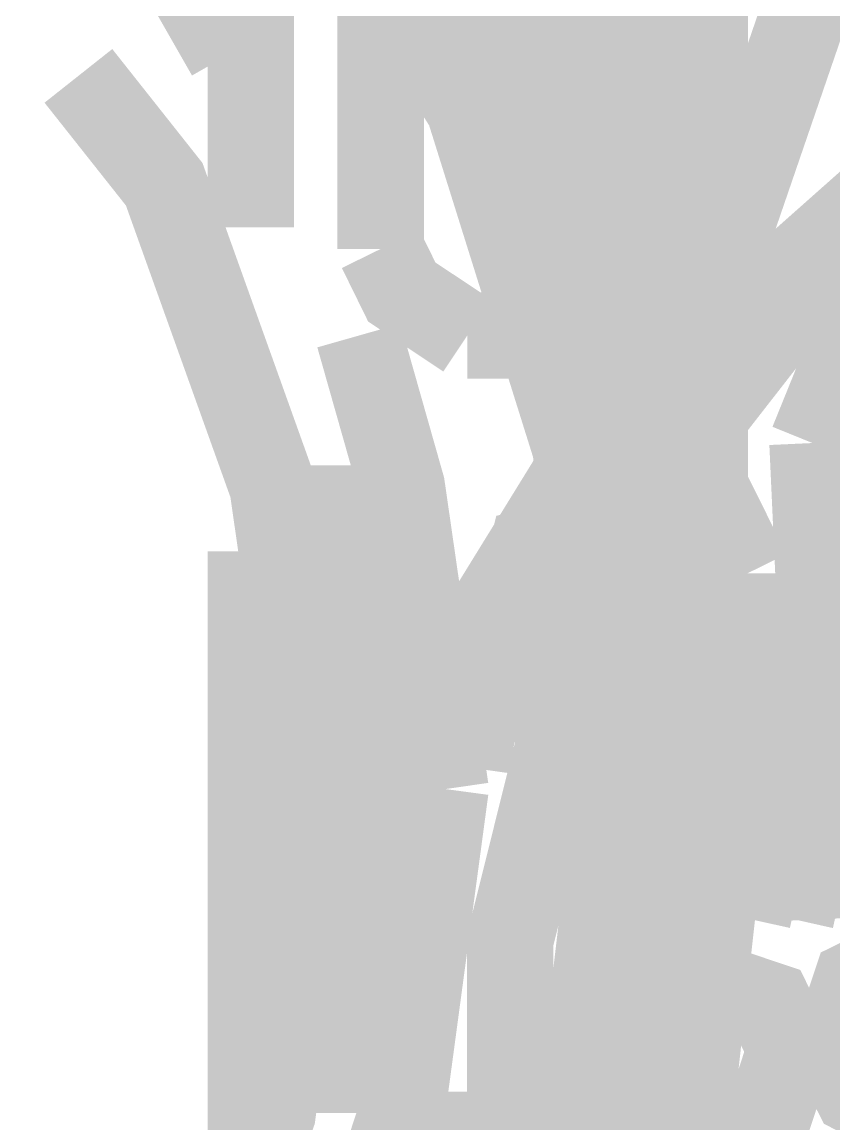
# Model space of a CAD drawing. Extents: x 0.1 to 11.6, y 0.3 to 16.2.
# Drawn here: x 8.2123 to 8.275, y 7.7058 to 7.7908 of the extents above; entities that cross this region are included whole.
import ezdxf

# ---------------------------------------------------------------- set-up
doc = ezdxf.new("R2010")
doc.units = 0
doc.header["$MEASUREMENT"] = 0

msp = doc.modelspace()

# ---------------------------------------------------------------- linework, layer by layer
at = {"color": 0}
for points, const_width in [([(8.25836, 7.77333), (8.25836, 7.93001)], 0.01), ([(8.26335, 7.75331), (8.26335, 7.93001)], 0.01), ([(8.13499, 7.60167), (8.16499, 7.60499), (8.19168, 7.61501), (8.21669, 7.62999), (8.23665, 7.65001), (8.25331, 7.67503), (8.26167, 7.70167), (8.26497, 7.73167), (8.26167, 7.75999), (8.25331, 7.78836), (8.23665, 7.81168), (8.21669, 7.83333), (8.19168, 7.84831), (8.16499, 7.85835), (8.13499, 7.86165)], 0.01), ([(8.13499, 7.60667), (8.16336, 7.61003), (8.19, 7.61833), (8.21332, 7.63336), (8.23335, 7.65332), (8.24832, 7.67665), (8.25667, 7.70335), (8.25999, 7.73167), (8.25667, 7.75836), (8.24832, 7.785), (8.23335, 7.80832), (8.21332, 7.82835), (8.19, 7.84332), (8.16336, 7.85335), (8.13499, 7.85667)], 0.01), ([(8.22835, 7.78836), (8.22168, 7.80003), (8.20335, 7.81668), (8.19336, 7.82335)], 0.006667), ([(8.22999, 7.77501), (8.22999, 7.81836)], 0.006667), ([(8.22999, 7.78999), (8.22999, 7.80333)], 0.006667), ([(8.25499, 7.74001), (8.27501, 7.79833)], 0.006667), ([(8.24001, 7.79665), (8.24001, 7.77333)], 0.006667), ([(8.22999, 7.78999), (8.23167, 7.78999)], 0.006667), ([(8.23503, 7.73167), (8.23167, 7.75499), (8.22331, 7.77832), (8.21669, 7.78668)], 0.006667), ([(8.28999, 7.785), (8.27501, 7.77333), (8.26335, 7.75836)], 0.006667), ([(8.27001, 7.77001), (8.285, 7.78331)], 0.006667), ([(8.24001, 7.77333), (8.24164, 7.77001), (8.24669, 7.76665)], 0.006667), ([(8.25836, 7.74333), (8.25836, 7.77333)], 0.006667), ([(8.285, 7.77165), (8.27669, 7.76665), (8.27333, 7.75836)], 0.006667), ([(8.26497, 7.76665), (8.27001, 7.77001)], 0.006667), ([(8.24501, 7.73167), (8.24164, 7.75499), (8.23833, 7.76665)], 0.006667), ([(8.26167, 7.76665), (8.24832, 7.74501), (8.24669, 7.73335)], 0.006667), ([(8.24669, 7.76665), (8.26167, 7.76665)], 0.006667), ([(8.26167, 7.76665), (8.26497, 7.76665)], 0.006667), ([(8.26833, 7.74832), (8.26335, 7.75836)], 0.006667), ([(8.27501, 7.72168), (8.27333, 7.75836)], 0.006667), ([(8.27333, 7.75836), (8.27501, 7.75331), (8.27832, 7.74832)], 0.006667), ([(8.23503, 7.75168), (8.23503, 7.75331), (8.23665, 7.75331)], 0.006667), ([(8.23503, 7.75168), (8.23503, 7.75331), (8.23665, 7.75331)], 0.006667), ([(8.23833, 7.75168), (8.23665, 7.75168), (8.23665, 7.75331)], 0.006667), ([(8.23665, 7.75331), (8.23833, 7.75331)], 0.006667), ([(8.23665, 7.75331), (8.23665, 7.75168)], 0.006667), ([(8.23665, 7.75331), (8.23665, 7.75168)], 0.006667), ([(8.23833, 7.75331), (8.24001, 7.75331)], 0.006667), ([(8.23833, 7.75331), (8.24001, 7.75)], 0.006667), ([(8.26335, 7.71001), (8.26335, 7.75331)], 0.006667), ([(8.28168, 7.75331), (8.27165, 7.73665), (8.26833, 7.72168)], 0.006667), ([(8.23503, 7.75168), (8.23665, 7.75168)], 0.006667), ([(8.23503, 7.75168), (8.23503, 7.75)], 0.006667), ([(8.23503, 7.75168), (8.23503, 7.75)], 0.006667), ([(8.23503, 7.75), (8.23503, 7.75168)], 0.006667), ([(8.23503, 7.75168), (8.23665, 7.75168)], 0.006667), ([(8.23503, 7.75168), (8.23665, 7.75168)], 0.006667), ([(8.23503, 7.75168), (8.23665, 7.75168)], 0.006667), ([(8.23503, 7.75168), (8.23665, 7.75168)], 0.006667), ([(8.23503, 7.75168), (8.23665, 7.75168)], 0.006667), ([(8.23833, 7.75168), (8.23503, 7.75168)], 0.006667), ([(8.23503, 7.75168), (8.23665, 7.75168)], 0.006667), ([(8.23665, 7.75168), (8.23503, 7.75168)], 0.006667), ([(8.23665, 7.75168), (8.23503, 7.75168)], 0.006667), ([(8.23665, 7.75168), (8.23833, 7.75168)], 0.006667), ([(8.23665, 7.75), (8.23665, 7.75168)], 0.006667), ([(8.23665, 7.75168), (8.23833, 7.75168)], 0.006667), ([(8.23665, 7.75168), (8.23833, 7.75168)], 0.006667), ([(8.23665, 7.75168), (8.23833, 7.75168)], 0.006667), ([(8.23665, 7.75), (8.23665, 7.75168), (8.23833, 7.75168)], 0.006667), ([(8.23665, 7.75168), (8.23833, 7.75168)], 0.006667), ([(8.23665, 7.75), (8.23665, 7.75168), (8.23833, 7.75168)], 0.006667), ([(8.23665, 7.75168), (8.23833, 7.75168)], 0.006667), ([(8.23833, 7.75168), (8.24001, 7.75168)], 0.006667), ([(8.26665, 7.74333), (8.26335, 7.75), (8.25836, 7.75168), (8.25168, 7.75), (8.25, 7.74333)], 0.006667), ([(8.28331, 7.75168), (8.27501, 7.73665), (8.27165, 7.72168)], 0.006667), ([(8.25999, 7.74832), (8.25836, 7.75), (8.25499, 7.74832)], 0.006667), ([(8.22999, 7.69997), (8.22999, 7.75)], 0.006667), ([(8.23833, 7.75), (8.23503, 7.74832)], 0.006667), ([(8.23503, 7.75), (8.23665, 7.75)], 0.006667), ([(8.23503, 7.75), (8.23665, 7.75)], 0.006667), ([(8.23503, 7.74832), (8.23503, 7.75)], 0.006667), ([(8.23503, 7.75), (8.23665, 7.75)], 0.006667), ([(8.23833, 7.75), (8.23665, 7.75)], 0.006667), ([(8.23665, 7.75), (8.23833, 7.75)], 0.006667), ([(8.23665, 7.75), (8.23833, 7.75)], 0.006667), ([(8.23665, 7.75), (8.23833, 7.75)], 0.006667), ([(8.24001, 7.75), (8.23665, 7.74832)], 0.006667), ([(8.23833, 7.74832), (8.23833, 7.75)], 0.006667), ([(8.23833, 7.75), (8.24001, 7.75)], 0.006667), ([(8.23833, 7.75), (8.24001, 7.75)], 0.006667), ([(8.24001, 7.75), (8.24164, 7.75)], 0.006667), ([(8.25499, 7.74832), (8.25836, 7.75)], 0.006667), ([(8.25836, 7.75), (8.25999, 7.74832)], 0.006667), ([(8.23503, 7.74832), (8.23665, 7.74832)], 0.006667), ([(8.23665, 7.74832), (8.23503, 7.74832)], 0.006667), ([(8.23833, 7.74832), (8.23665, 7.74669)], 0.006667), ([(8.23665, 7.74832), (8.23833, 7.74832)], 0.006667), ([(8.23665, 7.74501), (8.23665, 7.74832)], 0.006667), ([(8.23665, 7.74832), (8.24001, 7.74832)], 0.006667), ([(8.23833, 7.74832), (8.24001, 7.74832)], 0.006667), ([(8.23833, 7.74832), (8.24001, 7.74832)], 0.006667), ([(8.23833, 7.74832), (8.24001, 7.74832)], 0.006667), ([(8.23833, 7.74669), (8.23833, 7.74832)], 0.006667), ([(8.23833, 7.74832), (8.24001, 7.74832)], 0.006667), ([(8.23833, 7.74832), (8.24001, 7.74832)], 0.006667), ([(8.23833, 7.74832), (8.24001, 7.74832)], 0.006667), ([(8.24001, 7.74832), (8.24001, 7.74669)], 0.006667), ([(8.25499, 7.74832), (8.25331, 7.74669), (8.25168, 7.74333)], 0.006667), ([(8.25168, 7.74669), (8.25499, 7.74832)], 0.006667), ([(8.26335, 7.74333), (8.26167, 7.74669), (8.25999, 7.74832), (8.25667, 7.74832), (8.25331, 7.74669), (8.25331, 7.74333)], 0.006667), ([(8.26335, 7.74333), (8.26335, 7.74669), (8.25999, 7.74832)], 0.006667), ([(8.25999, 7.74832), (8.26335, 7.74669)], 0.006667), ([(8.26167, 7.73335), (8.26833, 7.74001), (8.26833, 7.74832)], 0.006667), ([(8.23665, 7.74669), (8.23833, 7.74669)], 0.006667), ([(8.23665, 7.74669), (8.23833, 7.74669)], 0.006667), ([(8.23665, 7.74669), (8.23833, 7.74669)], 0.006667), ([(8.23665, 7.74669), (8.23665, 7.74501)], 0.006667), ([(8.23833, 7.74669), (8.23665, 7.74669)], 0.006667), ([(8.23833, 7.74669), (8.23665, 7.74669)], 0.006667), ([(8.23665, 7.74669), (8.23833, 7.74669)], 0.006667), ([(8.23665, 7.74501), (8.23833, 7.74669)], 0.006667), ([(8.23665, 7.74669), (8.23665, 7.74501)], 0.006667), ([(8.23833, 7.74669), (8.24001, 7.74669)], 0.006667), ([(8.24001, 7.74501), (8.23833, 7.74501), (8.23833, 7.74669)], 0.006667), ([(8.23833, 7.74669), (8.24001, 7.74669)], 0.006667), ([(8.23833, 7.74669), (8.24001, 7.74669)], 0.006667), ([(8.23833, 7.74669), (8.24001, 7.74669)], 0.006667), ([(8.23833, 7.74669), (8.24001, 7.74669)], 0.006667), ([(8.23833, 7.74669), (8.24001, 7.74669)], 0.006667), ([(8.24001, 7.74669), (8.23833, 7.74669)], 0.006667), ([(8.24001, 7.74669), (8.24164, 7.74669)], 0.006667), ([(8.24001, 7.74669), (8.24001, 7.74501)], 0.006667), ([(8.24001, 7.74669), (8.24164, 7.74669)], 0.006667), ([(8.24001, 7.74669), (8.24001, 7.74501)], 0.006667), ([(8.25168, 7.74333), (8.25168, 7.74669)], 0.006667), ([(8.26335, 7.74001), (8.26335, 7.74669)], 0.006667), ([(8.23665, 7.74501), (8.23833, 7.74501)], 0.006667), ([(8.23665, 7.74501), (8.23833, 7.74501)], 0.006667), ([(8.23833, 7.74501), (8.23665, 7.74501)], 0.006667), ([(8.23665, 7.74501), (8.23833, 7.74501)], 0.006667), ([(8.23665, 7.74501), (8.23833, 7.74501)], 0.006667), ([(8.23665, 7.74501), (8.23833, 7.74501)], 0.006667), ([(8.23665, 7.74501), (8.23833, 7.74501)], 0.006667), ([(8.23665, 7.74501), (8.23833, 7.74501)], 0.006667), ([(8.23665, 7.74501), (8.23833, 7.74501)], 0.006667), ([(8.23665, 7.74501), (8.23665, 7.74333)], 0.006667), ([(8.23665, 7.74501), (8.23833, 7.74501)], 0.006667), ([(8.23665, 7.74501), (8.23833, 7.74501)], 0.006667), ([(8.23833, 7.74501), (8.23665, 7.74501)], 0.006667), ([(8.23665, 7.74333), (8.23665, 7.74501)], 0.006667), ([(8.24001, 7.74501), (8.24001, 7.74333), (8.23833, 7.74333), (8.23665, 7.74333)], 0.006667), ([(8.23665, 7.74501), (8.23833, 7.74501), (8.24001, 7.74501)], 0.006667), ([(8.23665, 7.74501), (8.23833, 7.74501)], 0.006667), ([(8.23833, 7.74501), (8.24001, 7.74501)], 0.006667), ([(8.23833, 7.74501), (8.24001, 7.74501)], 0.006667), ([(8.23833, 7.74501), (8.24001, 7.74501)], 0.006667), ([(8.23833, 7.74501), (8.24001, 7.74501)], 0.006667), ([(8.23833, 7.74501), (8.24001, 7.74501)], 0.006667), ([(8.23833, 7.74501), (8.23833, 7.74333)], 0.006667), ([(8.23833, 7.74501), (8.24001, 7.74501)], 0.006667), ([(8.23833, 7.74501), (8.24001, 7.74501)], 0.006667), ([(8.23833, 7.74501), (8.24001, 7.74501)], 0.006667), ([(8.23833, 7.74501), (8.24001, 7.74501)], 0.006667), ([(8.23833, 7.74501), (8.24001, 7.74501)], 0.006667), ([(8.23833, 7.74501), (8.24001, 7.74501)], 0.006667), ([(8.23833, 7.74501), (8.24001, 7.74501)], 0.006667), ([(8.23833, 7.74333), (8.23833, 7.74501)], 0.006667), ([(8.23833, 7.74333), (8.23833, 7.74501)], 0.006667), ([(8.24001, 7.74501), (8.23833, 7.74501)], 0.006667), ([(8.23833, 7.74501), (8.24001, 7.74501)], 0.006667), ([(8.23833, 7.74501), (8.24001, 7.74501)], 0.006667), ([(8.23833, 7.74501), (8.24001, 7.74501)], 0.006667), ([(8.24001, 7.74501), (8.24164, 7.74501)], 0.006667), ([(8.24001, 7.74333), (8.24001, 7.74501)], 0.006667), ([(8.24001, 7.74501), (8.24164, 7.74501)], 0.006667), ([(8.23833, 7.74333), (8.23665, 7.74333)], 0.006667), ([(8.23665, 7.74333), (8.23665, 7.74164)], 0.006667), ([(8.23665, 7.74164), (8.23833, 7.74333)], 0.006667), ([(8.23665, 7.74333), (8.23833, 7.74333)], 0.006667), ([(8.23665, 7.74333), (8.23833, 7.74333)], 0.006667), ([(8.24001, 7.74333), (8.23833, 7.74333), (8.23665, 7.74333), (8.23665, 7.74164)], 0.006667), ([(8.23665, 7.74164), (8.23665, 7.74333)], 0.006667), ([(8.23665, 7.74333), (8.23833, 7.74333), (8.24001, 7.74333)], 0.006667), ([(8.23833, 7.74333), (8.24001, 7.74333)], 0.006667), ([(8.24001, 7.74333), (8.23833, 7.74333)], 0.006667), ([(8.23833, 7.74333), (8.23833, 7.74164)], 0.006667), ([(8.23833, 7.74333), (8.24001, 7.74333)], 0.006667), ([(8.24001, 7.74164), (8.24001, 7.74333)], 0.006667), ([(8.24001, 7.74333), (8.24164, 7.74333)], 0.006667), ([(8.24001, 7.74333), (8.24164, 7.74333)], 0.006667), ([(8.24001, 7.74333), (8.24164, 7.74333)], 0.006667), ([(8.24001, 7.74333), (8.24164, 7.74333)], 0.006667), ([(8.24001, 7.74333), (8.24164, 7.74333)], 0.006667), ([(8.24001, 7.74333), (8.24164, 7.74333)], 0.006667), ([(8.25, 7.74333), (8.25168, 7.73833), (8.25499, 7.73665), (8.25999, 7.73665), (8.26497, 7.73833), (8.26665, 7.74333)], 0.006667), ([(8.25168, 7.74333), (8.25331, 7.74164), (8.25499, 7.73833)], 0.006667), ([(8.25168, 7.74001), (8.25168, 7.74333)], 0.006667), ([(8.25331, 7.74333), (8.25331, 7.74001), (8.25667, 7.73833), (8.25999, 7.73833), (8.26167, 7.74001), (8.26335, 7.74333)], 0.006667), ([(8.25999, 7.73833), (8.26335, 7.74164), (8.26335, 7.74333)], 0.006667), ([(8.23833, 7.74164), (8.23665, 7.74164)], 0.006667), ([(8.23665, 7.74164), (8.23833, 7.74164)], 0.006667), ([(8.23665, 7.74164), (8.23833, 7.74164)], 0.006667), ([(8.23665, 7.74164), (8.23833, 7.74164)], 0.006667), ([(8.23665, 7.74164), (8.23833, 7.74164)], 0.006667), ([(8.23665, 7.74001), (8.23665, 7.74164)], 0.006667), ([(8.23833, 7.74164), (8.24001, 7.74164)], 0.006667), ([(8.23833, 7.74164), (8.24001, 7.74164)], 0.006667), ([(8.23833, 7.74164), (8.24001, 7.74164)], 0.006667), ([(8.23833, 7.74164), (8.24001, 7.74164)], 0.006667), ([(8.23833, 7.74164), (8.23833, 7.74001)], 0.006667), ([(8.23833, 7.74164), (8.24001, 7.74164)], 0.006667), ([(8.23833, 7.74164), (8.24001, 7.74164)], 0.006667), ([(8.23833, 7.74001), (8.23833, 7.74164)], 0.006667), ([(8.23833, 7.74164), (8.23833, 7.74001)], 0.006667), ([(8.23833, 7.74164), (8.24001, 7.74164)], 0.006667), ([(8.23833, 7.74164), (8.24001, 7.74164)], 0.006667), ([(8.23833, 7.74164), (8.24001, 7.74164)], 0.006667), ([(8.24001, 7.74001), (8.24001, 7.74164)], 0.006667), ([(8.24001, 7.74164), (8.24164, 7.74164)], 0.006667), ([(8.24001, 7.74164), (8.24164, 7.74164)], 0.006667), ([(8.24001, 7.74164), (8.24001, 7.74001)], 0.006667), ([(8.23833, 7.74001), (8.23665, 7.74001)], 0.006667), ([(8.23665, 7.74001), (8.23833, 7.74001)], 0.006667), ([(8.23665, 7.74001), (8.23833, 7.74001)], 0.006667), ([(8.23665, 7.73833), (8.23665, 7.74001)], 0.006667), ([(8.23665, 7.74001), (8.23833, 7.74001), (8.24001, 7.74001), (8.24164, 7.74001)], 0.006667), ([(8.23833, 7.74001), (8.23665, 7.74001)], 0.006667), ([(8.23833, 7.74001), (8.24001, 7.74001)], 0.006667), ([(8.23833, 7.74001), (8.24001, 7.74001)], 0.006667), ([(8.23833, 7.74001), (8.24001, 7.74001)], 0.006667), ([(8.23833, 7.74001), (8.24001, 7.73833)], 0.006667), ([(8.24001, 7.74001), (8.23833, 7.74001)], 0.006667), ([(8.24001, 7.74001), (8.23833, 7.74001)], 0.006667), ([(8.24001, 7.74001), (8.24164, 7.74001)], 0.006667), ([(8.24001, 7.73833), (8.24001, 7.74001)], 0.006667), ([(8.24164, 7.74001), (8.24164, 7.73833)], 0.006667), ([(8.25499, 7.74001), (8.25, 7.72), (8.25, 7.69997), (8.25499, 7.68001)], 0.006667), ([(8.25499, 7.73833), (8.25168, 7.74001)], 0.006667), ([(8.26335, 7.74001), (8.25999, 7.73833)], 0.006667), ([(8.23665, 7.73833), (8.24001, 7.73833)], 0.006667), ([(8.23665, 7.73833), (8.23833, 7.73833)], 0.006667), ([(8.23833, 7.73833), (8.23665, 7.73833)], 0.006667), ([(8.23833, 7.73833), (8.23665, 7.73833)], 0.006667), ([(8.23833, 7.73833), (8.23665, 7.73665)], 0.006667), ([(8.23665, 7.73665), (8.23665, 7.73833)], 0.006667), ([(8.23665, 7.73833), (8.23833, 7.73833)], 0.006667), ([(8.24001, 7.73833), (8.23833, 7.73665)], 0.006667), ([(8.24001, 7.73833), (8.23833, 7.73833)], 0.006667), ([(8.23833, 7.73833), (8.24001, 7.73833)], 0.006667), ([(8.24164, 7.73833), (8.23833, 7.73833)], 0.006667), ([(8.23833, 7.73833), (8.24001, 7.73833)], 0.006667), ([(8.23833, 7.73833), (8.24001, 7.73833)], 0.006667), ([(8.24001, 7.73665), (8.23833, 7.73833)], 0.006667), ([(8.23833, 7.73833), (8.24001, 7.73833)], 0.006667), ([(8.24001, 7.73665), (8.24001, 7.73833)], 0.006667), ([(8.24001, 7.73833), (8.24164, 7.73833)], 0.006667), ([(8.24001, 7.73833), (8.24164, 7.73833)], 0.006667), ([(8.24001, 7.73833), (8.24164, 7.73833)], 0.006667), ([(8.24001, 7.73665), (8.24001, 7.73833)], 0.006667), ([(8.24001, 7.73833), (8.24001, 7.73665)], 0.006667), ([(8.25499, 7.73833), (8.25836, 7.73833), (8.25999, 7.73833)], 0.006667), ([(8.25836, 7.73665), (8.25499, 7.73833)], 0.006667), ([(8.25999, 7.73833), (8.25836, 7.73665)], 0.006667), ([(8.23833, 7.73665), (8.23665, 7.73665)], 0.006667), ([(8.23665, 7.73665), (8.23665, 7.73503)], 0.006667), ([(8.24164, 7.73665), (8.24001, 7.73665), (8.23833, 7.73665), (8.23665, 7.73665)], 0.006667), ([(8.23665, 7.73665), (8.23833, 7.73665), (8.24001, 7.73665), (8.24164, 7.73665)], 0.006667), ([(8.23665, 7.73665), (8.23833, 7.73665)], 0.006667), ([(8.23833, 7.73665), (8.24001, 7.73665)], 0.006667), ([(8.23833, 7.73503), (8.23833, 7.73665)], 0.006667), ([(8.23833, 7.73665), (8.24001, 7.73665)], 0.006667), ([(8.23833, 7.73503), (8.23833, 7.73665)], 0.006667), ([(8.23833, 7.73665), (8.23833, 7.73503)], 0.006667), ([(8.24001, 7.73665), (8.24001, 7.73503)], 0.006667), ([(8.24001, 7.73665), (8.24164, 7.73665)], 0.006667), ([(8.24001, 7.73665), (8.24164, 7.73665)], 0.006667), ([(8.24001, 7.73503), (8.24001, 7.73665)], 0.006667), ([(8.24164, 7.73665), (8.24333, 7.73665)], 0.006667), ([(8.23665, 7.73503), (8.23833, 7.73503)], 0.006667), ([(8.23833, 7.73503), (8.23665, 7.73503), (8.23665, 7.73335)], 0.006667), ([(8.23665, 7.73503), (8.23833, 7.73503)], 0.006667), ([(8.23665, 7.73335), (8.23665, 7.73503)], 0.006667), ([(8.23665, 7.73503), (8.23833, 7.73503)], 0.006667), ([(8.23665, 7.73503), (8.23833, 7.73503)], 0.006667), ([(8.24001, 7.73503), (8.23833, 7.73503)], 0.006667), ([(8.23833, 7.73503), (8.24001, 7.73503)], 0.006667), ([(8.24001, 7.73503), (8.23833, 7.73503)], 0.006667), ([(8.23833, 7.73503), (8.24001, 7.73503)], 0.006667), ([(8.24001, 7.73503), (8.23833, 7.73503)], 0.006667), ([(8.23833, 7.73503), (8.24001, 7.73335)], 0.006667), ([(8.23833, 7.73335), (8.23833, 7.73503)], 0.006667), ([(8.23833, 7.73503), (8.24001, 7.73503)], 0.006667), ([(8.23833, 7.73503), (8.23833, 7.73335)], 0.006667), ([(8.23833, 7.73503), (8.24001, 7.73503)], 0.006667), ([(8.24164, 7.73503), (8.24001, 7.73503)], 0.006667), ([(8.24001, 7.73503), (8.24001, 7.73335)], 0.006667), ([(8.24001, 7.73503), (8.24164, 7.73503)], 0.006667), ([(8.24001, 7.73335), (8.24001, 7.73503)], 0.006667), ([(8.24001, 7.73503), (8.24164, 7.73503)], 0.006667), ([(8.24001, 7.73335), (8.24001, 7.73503)], 0.006667), ([(8.24001, 7.73503), (8.24164, 7.73503)], 0.006667), ([(8.24001, 7.73503), (8.24164, 7.73503)], 0.006667), ([(8.24001, 7.73503), (8.24001, 7.73335)], 0.006667), ([(8.24001, 7.73503), (8.24164, 7.73503)], 0.006667), ([(8.24164, 7.73335), (8.24164, 7.73503)], 0.006667), ([(8.23665, 7.73335), (8.23833, 7.73335)], 0.006667), ([(8.23665, 7.73335), (8.23665, 7.73167), (8.23833, 7.73167)], 0.006667), ([(8.23833, 7.73335), (8.23665, 7.73335)], 0.006667), ([(8.23833, 7.73335), (8.24001, 7.73335)], 0.006667), ([(8.24001, 7.73335), (8.23833, 7.73335)], 0.006667), ([(8.23833, 7.73335), (8.24001, 7.73335)], 0.006667), ([(8.23833, 7.73335), (8.24001, 7.73335)], 0.006667), ([(8.23833, 7.73335), (8.24001, 7.73335)], 0.006667), ([(8.23833, 7.73335), (8.24001, 7.73335)], 0.006667), ([(8.23833, 7.73335), (8.24001, 7.73335)], 0.006667), ([(8.23833, 7.73335), (8.24001, 7.73335)], 0.006667), ([(8.23833, 7.73335), (8.24001, 7.73335)], 0.006667), ([(8.23833, 7.73335), (8.24001, 7.73335)], 0.006667), ([(8.24001, 7.73335), (8.23833, 7.73335)], 0.006667), ([(8.24001, 7.73335), (8.24164, 7.73335)], 0.006667), ([(8.24001, 7.73167), (8.24164, 7.73167), (8.24164, 7.73335)], 0.006667), ([(8.24001, 7.73335), (8.24164, 7.73335)], 0.006667), ([(8.24001, 7.73335), (8.24164, 7.73335)], 0.006667), ([(8.24001, 7.73335), (8.24164, 7.73335)], 0.006667), ([(8.24001, 7.73167), (8.24164, 7.73167), (8.24164, 7.73335)], 0.006667), ([(8.24001, 7.73335), (8.24164, 7.73335)], 0.006667), ([(8.24001, 7.73335), (8.24164, 7.73335)], 0.006667), ([(8.24001, 7.73335), (8.24164, 7.73335)], 0.006667), ([(8.24001, 7.73335), (8.24164, 7.73335)], 0.006667), ([(8.25168, 7.72999), (8.26167, 7.73335)], 0.006667), ([(8.21669, 7.67503), (8.22331, 7.68332), (8.23167, 7.70665), (8.23503, 7.73167)], 0.006667), ([(8.23833, 7.69667), (8.24164, 7.70665), (8.24501, 7.73167)], 0.006667), ([(8.23833, 7.73167), (8.24001, 7.73167)], 0.006667), ([(8.23833, 7.73167), (8.24001, 7.73167)], 0.006667), ([(8.23833, 7.72999), (8.23833, 7.73167)], 0.006667), ([(8.23833, 7.73167), (8.24001, 7.73167)], 0.006667), ([(8.24001, 7.73167), (8.24001, 7.72999), (8.24164, 7.72999)], 0.006667), ([(8.24001, 7.73167), (8.24001, 7.72999), (8.24164, 7.72999)], 0.006667), ([(8.23665, 7.72999), (8.23665, 7.72835)], 0.006667), ([(8.23833, 7.72999), (8.23665, 7.72999)], 0.006667), ([(8.23665, 7.72835), (8.23665, 7.72999)], 0.006667), ([(8.23665, 7.72999), (8.23833, 7.72999)], 0.006667), ([(8.23833, 7.72999), (8.23833, 7.72835)], 0.006667), ([(8.24001, 7.72999), (8.23833, 7.72999)], 0.006667), ([(8.23833, 7.72835), (8.23833, 7.72999)], 0.006667), ([(8.24001, 7.72999), (8.23833, 7.72999)], 0.006667), ([(8.23833, 7.72999), (8.23833, 7.72835)], 0.006667), ([(8.23833, 7.72999), (8.24001, 7.72999)], 0.006667), ([(8.23833, 7.72999), (8.24001, 7.72999)], 0.006667), ([(8.23833, 7.72999), (8.24001, 7.72999)], 0.006667), ([(8.23833, 7.72999), (8.24001, 7.72999)], 0.006667), ([(8.23833, 7.72999), (8.24001, 7.72999)], 0.006667), ([(8.23833, 7.72999), (8.24001, 7.72999)], 0.006667), ([(8.24001, 7.72835), (8.24001, 7.72999)], 0.006667), ([(8.24001, 7.72835), (8.24001, 7.72999)], 0.006667), ([(8.24001, 7.72835), (8.24001, 7.72999)], 0.006667), ([(8.24001, 7.72999), (8.24164, 7.72999)], 0.006667), ([(8.24001, 7.72999), (8.24164, 7.72999)], 0.006667), ([(8.24001, 7.72999), (8.24164, 7.72999)], 0.006667), ([(8.24001, 7.72999), (8.24164, 7.72999)], 0.006667), ([(8.24164, 7.72999), (8.24164, 7.72835)], 0.006667), ([(8.23665, 7.72835), (8.23665, 7.72667), (8.23833, 7.72667)], 0.006667), ([(8.23665, 7.72835), (8.23665, 7.72667), (8.23833, 7.72667)], 0.006667), ([(8.23665, 7.72667), (8.23665, 7.72835), (8.23833, 7.72835)], 0.006667), ([(8.23833, 7.72835), (8.23665, 7.72835)], 0.006667), ([(8.23665, 7.72667), (8.23665, 7.72835), (8.23833, 7.72835)], 0.006667), ([(8.23833, 7.72835), (8.24001, 7.72835)], 0.006667), ([(8.23833, 7.72835), (8.24001, 7.72835)], 0.006667), ([(8.24001, 7.72835), (8.23833, 7.72835)], 0.006667), ([(8.23833, 7.72835), (8.24001, 7.72835)], 0.006667), ([(8.23833, 7.72835), (8.24001, 7.72835)], 0.006667), ([(8.23833, 7.72835), (8.24001, 7.72835)], 0.006667), ([(8.24001, 7.72835), (8.23833, 7.72835)], 0.006667), ([(8.23833, 7.72835), (8.24001, 7.72835)], 0.006667), ([(8.24001, 7.72667), (8.24001, 7.72835)], 0.006667), ([(8.24001, 7.72835), (8.24164, 7.72835)], 0.006667), ([(8.24001, 7.72835), (8.24164, 7.72835)], 0.006667), ([(8.24001, 7.72835), (8.24164, 7.72835)], 0.006667), ([(8.24001, 7.72835), (8.24164, 7.72835)], 0.006667), ([(8.24001, 7.72835), (8.24164, 7.72835)], 0.006667), ([(8.24001, 7.72667), (8.24001, 7.72835)], 0.006667), ([(8.24001, 7.72835), (8.24001, 7.72667)], 0.006667), ([(8.24164, 7.72835), (8.24001, 7.72835)], 0.006667), ([(8.24001, 7.72835), (8.24164, 7.72835)], 0.006667), ([(8.24001, 7.72835), (8.24001, 7.72667)], 0.006667), ([(8.24164, 7.72667), (8.24001, 7.72667), (8.23833, 7.72667), (8.23665, 7.72667)], 0.006667), ([(8.23665, 7.72667), (8.23665, 7.72499)], 0.006667), ([(8.23665, 7.72499), (8.23665, 7.72667)], 0.006667), ([(8.23833, 7.72667), (8.24001, 7.72667)], 0.006667), ([(8.24001, 7.72667), (8.23833, 7.72667)], 0.006667), ([(8.23833, 7.72667), (8.24001, 7.72667)], 0.006667), ([(8.23833, 7.72667), (8.23833, 7.72499)], 0.006667), ([(8.23833, 7.72499), (8.23833, 7.72667)], 0.006667), ([(8.23833, 7.72667), (8.23833, 7.72499)], 0.006667), ([(8.24001, 7.72499), (8.24001, 7.72667)], 0.006667), ([(8.24001, 7.72667), (8.24164, 7.72667)], 0.006667), ([(8.24001, 7.72667), (8.24164, 7.72667)], 0.006667), ([(8.24001, 7.72667), (8.24001, 7.72499)], 0.006667), ([(8.24164, 7.72499), (8.24164, 7.72667)], 0.006667), ([(8.23665, 7.72499), (8.23833, 7.72499), (8.24001, 7.72499), (8.24164, 7.72499)], 0.006667), ([(8.23665, 7.72499), (8.23833, 7.72499)], 0.006667), ([(8.23833, 7.72499), (8.23665, 7.72499)], 0.006667), ([(8.23665, 7.72499), (8.23833, 7.72499), (8.23833, 7.72331)], 0.006667), ([(8.23833, 7.72499), (8.23665, 7.72499)], 0.006667), ([(8.23665, 7.72499), (8.24001, 7.72499)], 0.006667), ([(8.23665, 7.72331), (8.23665, 7.72499)], 0.006667), ([(8.24001, 7.72499), (8.23833, 7.72499)], 0.006667), ([(8.23833, 7.72331), (8.24001, 7.72331), (8.24001, 7.72499)], 0.006667), ([(8.23833, 7.72331), (8.24001, 7.72331), (8.24001, 7.72499)], 0.006667), ([(8.24001, 7.72499), (8.23833, 7.72499)], 0.006667), ([(8.23833, 7.72499), (8.24001, 7.72499)], 0.006667), ([(8.24001, 7.72499), (8.24164, 7.72499)], 0.006667), ([(8.24001, 7.72499), (8.24164, 7.72499)], 0.006667), ([(8.24001, 7.72499), (8.24001, 7.72331)], 0.006667), ([(8.24001, 7.72499), (8.24001, 7.72331)], 0.006667), ([(8.24001, 7.72499), (8.24164, 7.72499)], 0.006667), ([(8.23665, 7.72331), (8.23665, 7.72168)], 0.006667), ([(8.23833, 7.72331), (8.23665, 7.72331)], 0.006667), ([(8.23665, 7.72331), (8.23833, 7.72331)], 0.006667), ([(8.23833, 7.72331), (8.23665, 7.72331)], 0.006667), ([(8.23665, 7.72331), (8.23833, 7.72331), (8.24001, 7.72331), (8.24164, 7.72331)], 0.006667), ([(8.23833, 7.72331), (8.23665, 7.72331)], 0.006667), ([(8.23665, 7.72168), (8.23665, 7.72331)], 0.006667), ([(8.23833, 7.72168), (8.23833, 7.72331)], 0.006667), ([(8.24164, 7.72331), (8.23833, 7.72331)], 0.006667), ([(8.23833, 7.72331), (8.24001, 7.72331)], 0.006667), ([(8.24001, 7.72331), (8.23833, 7.72331)], 0.006667), ([(8.24001, 7.72331), (8.23833, 7.72331)], 0.006667), ([(8.23833, 7.72331), (8.24001, 7.72331)], 0.006667), ([(8.23833, 7.72331), (8.24001, 7.72331)], 0.006667), ([(8.23833, 7.72331), (8.24001, 7.72331)], 0.006667), ([(8.24001, 7.72331), (8.24164, 7.72331)], 0.006667), ([(8.24001, 7.72331), (8.24164, 7.72331)], 0.006667), ([(8.24001, 7.72331), (8.24001, 7.72168)], 0.006667), ([(8.24164, 7.72331), (8.24333, 7.72331)], 0.006667), ([(8.23665, 7.72168), (8.23665, 7.72)], 0.006667), ([(8.23665, 7.72168), (8.23833, 7.72168)], 0.006667), ([(8.23833, 7.72), (8.23665, 7.72168)], 0.006667), ([(8.23833, 7.72168), (8.23665, 7.72168)], 0.006667), ([(8.23665, 7.72168), (8.23833, 7.72168)], 0.006667), ([(8.23833, 7.72168), (8.24001, 7.72168)], 0.006667), ([(8.23833, 7.72), (8.24001, 7.72), (8.24001, 7.72168)], 0.006667), ([(8.24001, 7.72168), (8.23833, 7.72168)], 0.006667), ([(8.23833, 7.72168), (8.24001, 7.72168)], 0.006667), ([(8.23833, 7.72168), (8.24001, 7.72168)], 0.006667), ([(8.23833, 7.72168), (8.24001, 7.72168)], 0.006667), ([(8.23833, 7.72168), (8.24001, 7.72168)], 0.006667), ([(8.23833, 7.72168), (8.24001, 7.72168)], 0.006667), ([(8.23833, 7.72168), (8.24001, 7.72168)], 0.006667), ([(8.23833, 7.72168), (8.24001, 7.72168)], 0.006667), ([(8.23833, 7.72168), (8.24001, 7.72168)], 0.006667), ([(8.24001, 7.72168), (8.24164, 7.72168)], 0.006667), ([(8.24001, 7.72168), (8.24164, 7.72168)], 0.006667), ([(8.24001, 7.72168), (8.24164, 7.72168)], 0.006667), ([(8.24001, 7.72168), (8.24001, 7.72)], 0.006667), ([(8.24001, 7.72), (8.23833, 7.72), (8.23665, 7.72)], 0.006667), ([(8.23665, 7.72), (8.23833, 7.72)], 0.006667), ([(8.23665, 7.72), (8.23833, 7.72), (8.23833, 7.71832), (8.24001, 7.71832)], 0.006667), ([(8.23665, 7.72), (8.23833, 7.72)], 0.006667), ([(8.23833, 7.72), (8.23665, 7.72)], 0.006667), ([(8.23665, 7.72), (8.23833, 7.72)], 0.006667), ([(8.23665, 7.72), (8.23833, 7.72)], 0.006667), ([(8.23833, 7.72), (8.24001, 7.72)], 0.006667), ([(8.24001, 7.72), (8.23833, 7.72)], 0.006667), ([(8.23833, 7.72), (8.24001, 7.72)], 0.006667), ([(8.23833, 7.72), (8.24001, 7.72)], 0.006667), ([(8.23833, 7.72), (8.24001, 7.72)], 0.006667), ([(8.23833, 7.72), (8.24001, 7.72)], 0.006667), ([(8.24001, 7.71832), (8.24001, 7.72)], 0.006667), ([(8.24001, 7.72), (8.24001, 7.71832)], 0.006667), ([(8.24001, 7.72), (8.24164, 7.72)], 0.006667), ([(8.24001, 7.71832), (8.24001, 7.72)], 0.006667), ([(8.24001, 7.72), (8.24164, 7.72)], 0.006667), ([(8.24001, 7.72), (8.24164, 7.72)], 0.006667), ([(8.24001, 7.71832), (8.23833, 7.71832), (8.23665, 7.71832)], 0.006667), ([(8.23833, 7.71832), (8.23665, 7.71832)], 0.006667), ([(8.23665, 7.71832), (8.23833, 7.71832), (8.24001, 7.71832)], 0.006667), ([(8.23665, 7.71832), (8.23833, 7.71832)], 0.006667), ([(8.23665, 7.71832), (8.23665, 7.71669)], 0.006667), ([(8.23665, 7.71832), (8.23665, 7.71669)], 0.006667), ([(8.23665, 7.71832), (8.23833, 7.71832)], 0.006667), ([(8.23665, 7.71832), (8.23833, 7.71832)], 0.006667), ([(8.23665, 7.71669), (8.23665, 7.71832)], 0.006667), ([(8.23665, 7.71832), (8.23833, 7.71832)], 0.006667), ([(8.23665, 7.71832), (8.23665, 7.71669)], 0.006667), ([(8.23833, 7.71832), (8.23665, 7.71832)], 0.006667), ([(8.23665, 7.71832), (8.23833, 7.71832)], 0.006667), ([(8.23665, 7.71832), (8.23833, 7.71832)], 0.006667), ([(8.23665, 7.71832), (8.23833, 7.71832)], 0.006667), ([(8.23833, 7.71669), (8.23833, 7.71832)], 0.006667), ([(8.23833, 7.71832), (8.24001, 7.71832)], 0.006667), ([(8.23833, 7.71669), (8.23833, 7.71832)], 0.006667), ([(8.23833, 7.71832), (8.24001, 7.71832)], 0.006667), ([(8.23833, 7.71832), (8.24001, 7.71832)], 0.006667), ([(8.23833, 7.71832), (8.24001, 7.71832)], 0.006667), ([(8.23833, 7.71669), (8.23833, 7.71832)], 0.006667), ([(8.23833, 7.71832), (8.24001, 7.71832)], 0.006667), ([(8.23833, 7.71832), (8.23833, 7.71669)], 0.006667), ([(8.23833, 7.71832), (8.24001, 7.71832)], 0.006667), ([(8.23833, 7.71832), (8.24001, 7.71832)], 0.006667), ([(8.24001, 7.71832), (8.24164, 7.71832)], 0.006667), ([(8.24001, 7.71832), (8.24164, 7.71832)], 0.006667), ([(8.24001, 7.71832), (8.24001, 7.71669)], 0.006667), ([(8.25836, 7.69), (8.25836, 7.71832)], 0.006667), ([(8.23665, 7.715), (8.23665, 7.71669)], 0.006667), ([(8.23665, 7.71669), (8.23833, 7.71669)], 0.006667), ([(8.23665, 7.71669), (8.23665, 7.715)], 0.006667), ([(8.23665, 7.71669), (8.23833, 7.71669)], 0.006667), ([(8.23665, 7.71669), (8.23833, 7.71669)], 0.006667), ([(8.23665, 7.71669), (8.23833, 7.71669)], 0.006667), ([(8.23665, 7.71669), (8.23833, 7.71669)], 0.006667), ([(8.23665, 7.71669), (8.23833, 7.71669)], 0.006667), ([(8.23665, 7.71669), (8.23833, 7.71669)], 0.006667), ([(8.23833, 7.71669), (8.23665, 7.71669)], 0.006667), ([(8.23665, 7.71669), (8.23833, 7.71669)], 0.006667), ([(8.23665, 7.71669), (8.23833, 7.715)], 0.006667), ([(8.23665, 7.715), (8.23665, 7.71669)], 0.006667), ([(8.24001, 7.71669), (8.23833, 7.71669)], 0.006667), ([(8.23833, 7.71669), (8.23833, 7.715)], 0.006667), ([(8.23833, 7.71669), (8.24001, 7.71669)], 0.006667), ([(8.23833, 7.71669), (8.24001, 7.71669)], 0.006667), ([(8.23833, 7.71669), (8.24001, 7.71669)], 0.006667), ([(8.23833, 7.715), (8.23833, 7.71669)], 0.006667), ([(8.23833, 7.71669), (8.24001, 7.71669)], 0.006667), ([(8.23833, 7.71669), (8.24001, 7.71669)], 0.006667), ([(8.24001, 7.71669), (8.23833, 7.71669)], 0.006667), ([(8.23833, 7.71669), (8.24001, 7.71669)], 0.006667), ([(8.23833, 7.71669), (8.24001, 7.71669)], 0.006667), ([(8.23833, 7.71669), (8.24001, 7.71669)], 0.006667), ([(8.23833, 7.71669), (8.24001, 7.71669)], 0.006667), ([(8.24001, 7.71669), (8.24164, 7.71669)], 0.006667), ([(8.24001, 7.715), (8.24001, 7.71669)], 0.006667), ([(8.24001, 7.71669), (8.24001, 7.715)], 0.006667), ([(8.24001, 7.71669), (8.24164, 7.71669)], 0.006667), ([(8.24001, 7.71669), (8.24164, 7.71669)], 0.006667), ([(8.24001, 7.71669), (8.24164, 7.71669)], 0.006667), ([(8.23503, 7.71332), (8.23665, 7.715)], 0.006667), ([(8.23833, 7.715), (8.23665, 7.715)], 0.006667), ([(8.23665, 7.715), (8.24001, 7.715)], 0.006667), ([(8.23665, 7.715), (8.23833, 7.71332)], 0.006667), ([(8.23833, 7.715), (8.23665, 7.715)], 0.006667), ([(8.24001, 7.715), (8.23833, 7.715)], 0.006667), ([(8.23833, 7.715), (8.24001, 7.715)], 0.006667), ([(8.23833, 7.71332), (8.23833, 7.715)], 0.006667), ([(8.23833, 7.715), (8.24001, 7.715)], 0.006667), ([(8.23833, 7.715), (8.24001, 7.715)], 0.006667), ([(8.23833, 7.715), (8.24001, 7.715)], 0.006667), ([(8.23833, 7.715), (8.23833, 7.71332)], 0.006667), ([(8.23833, 7.715), (8.24001, 7.715)], 0.006667), ([(8.23665, 7.71332), (8.23503, 7.71332)], 0.006667), ([(8.23503, 7.71332), (8.23503, 7.71164)], 0.006667), ([(8.23503, 7.71332), (8.23503, 7.71164)], 0.006667), ([(8.23503, 7.71164), (8.23503, 7.71332), (8.23665, 7.71332)], 0.006667), ([(8.23503, 7.71332), (8.23665, 7.71332)], 0.006667), ([(8.23503, 7.71164), (8.23503, 7.71332)], 0.006667), ([(8.23833, 7.71332), (8.23503, 7.71332)], 0.006667), ([(8.24001, 7.71332), (8.23665, 7.71332)], 0.006667), ([(8.23665, 7.71332), (8.23833, 7.71332)], 0.006667), ([(8.23665, 7.71332), (8.23833, 7.71332)], 0.006667), ([(8.23833, 7.71001), (8.24001, 7.71332)], 0.006667), ([(8.23833, 7.71332), (8.23833, 7.71164)], 0.006667), ([(8.23833, 7.71332), (8.24001, 7.71332)], 0.006667), ([(8.23833, 7.71332), (8.24001, 7.71332)], 0.006667), ([(8.23833, 7.71332), (8.24001, 7.71332)], 0.006667), ([(8.24001, 7.71332), (8.24164, 7.71332)], 0.006667), ([(8.23503, 7.71164), (8.23665, 7.71164)], 0.006667), ([(8.23503, 7.71164), (8.23503, 7.71001), (8.23665, 7.71001)], 0.006667), ([(8.23665, 7.71164), (8.23503, 7.71164)], 0.006667), ([(8.23665, 7.71164), (8.23503, 7.71164)], 0.006667), ([(8.23503, 7.71164), (8.23503, 7.71001), (8.23665, 7.71001)], 0.006667), ([(8.23503, 7.71164), (8.23665, 7.71164)], 0.006667), ([(8.23503, 7.71164), (8.23665, 7.71164)], 0.006667), ([(8.23503, 7.71164), (8.23665, 7.71164)], 0.006667), ([(8.23503, 7.71164), (8.23665, 7.71164)], 0.006667), ([(8.23503, 7.71164), (8.23665, 7.71164)], 0.006667), ([(8.23833, 7.71001), (8.23503, 7.71164)], 0.006667), ([(8.23503, 7.71164), (8.23665, 7.71164)], 0.006667), ([(8.23503, 7.71164), (8.23665, 7.71164)], 0.006667), ([(8.23503, 7.71164), (8.23665, 7.71164)], 0.006667), ([(8.23665, 7.71001), (8.23665, 7.71164)], 0.006667), ([(8.23665, 7.71164), (8.23833, 7.71164), (8.23833, 7.71001)], 0.006667), ([(8.23665, 7.71001), (8.23665, 7.71164)], 0.006667), ([(8.23665, 7.71164), (8.23833, 7.71164), (8.23833, 7.71001)], 0.006667), ([(8.23833, 7.71164), (8.23665, 7.71164)], 0.006667), ([(8.23665, 7.71164), (8.23833, 7.71164)], 0.006667), ([(8.23665, 7.71164), (8.23833, 7.71164)], 0.006667), ([(8.23665, 7.71164), (8.23833, 7.71164)], 0.006667), ([(8.23665, 7.71164), (8.23833, 7.71164)], 0.006667), ([(8.23665, 7.71164), (8.23833, 7.71164)], 0.006667), ([(8.23665, 7.71164), (8.23833, 7.71164)], 0.006667), ([(8.23833, 7.71164), (8.23833, 7.71001)], 0.006667), ([(8.26335, 7.62332), (8.26335, 7.71001)], 0.01), ([(8.23665, 7.71001), (8.23833, 7.71001)], 0.006667), ([(8.23665, 7.71001), (8.23833, 7.71001)], 0.006667), ([(8.23833, 7.71001), (8.23665, 7.71001)], 0.006667), ([(8.23665, 7.71001), (8.23833, 7.71001)], 0.006667), ([(8.23833, 7.71001), (8.24001, 7.71001)], 0.006667), ([(8.24333, 7.70833), (8.24333, 7.69667), (8.25168, 7.67165)], 0.006667)]:
    msp.add_lwpolyline(points, dxfattribs=dict(at, const_width=const_width))
at = {"color": 0, "const_width": 0.006667}
for points in [[(8.28, 7.70665), (8.285, 7.70833), (8.28668, 7.71164), (8.285, 7.71669), (8.28, 7.71832), (8.27669, 7.71669), (8.27501, 7.71164), (8.27669, 7.70833), (8.28, 7.70665)], [(8.26497, 7.70503), (8.27001, 7.70665), (8.27165, 7.71164), (8.27001, 7.715), (8.26497, 7.71669), (8.25999, 7.715), (8.25836, 7.71164), (8.25999, 7.70665), (8.26497, 7.70503)]]:
    msp.add_lwpolyline(points, close=True, dxfattribs=at)

doc.saveas('drawing.dxf')
